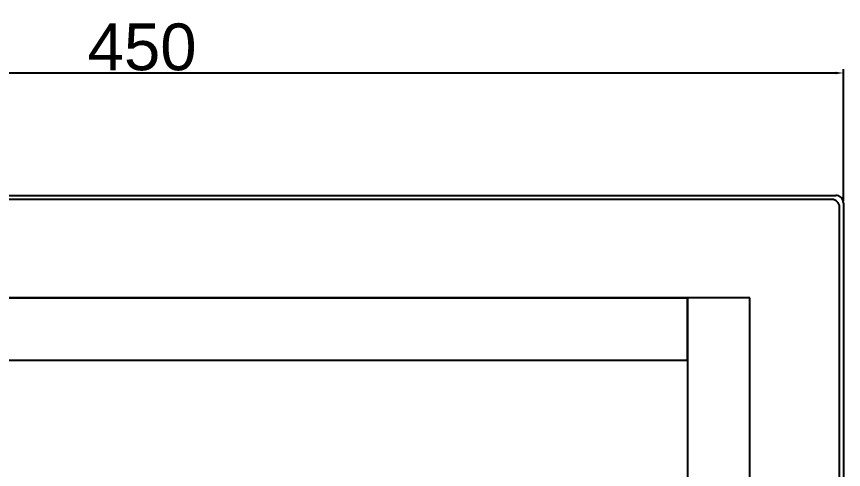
# Model space of a CAD drawing. Header units: millimetres. Extents: x 979 to 3414, y -1029 to 703.
# Drawn here: x 2127.1 to 2392.4, y 488 to 633.4 of the extents above; entities that cross this region are included whole.
import ezdxf

# ---------------------------------------------------------------- set-up
doc = ezdxf.new("R2010")
doc.units = ezdxf.units.MM
doc.styles.get("Standard").update_dxf_attribs({"font": 'arial.ttf'})
doc.dimstyles.new('ISO-25', dxfattribs={"dimtxt": 2.5, "dimasz": 2.5, "dimexe": 1.25, "dimexo": 0.625, "dimtad": 1, "dimtxsty": 'Standard', "dimcen": 2.5, "dimadec": 0, "dimazin": 0, "dimtfac": 1, "dimtmove": 0, "dimatfit": 3, "dimfxl": 1, "dimarcsym": 0})

# ---------------------------------------------------------------- blocks, each defined once
blk = doc.blocks.new('*D21')
at = {"color": 0, "lineweight": -2, "transparency": 16777216}
for p, q in [((1942.42, 574.09), (1942.42, 616.5)), ((2392.42, 574.09), (2392.42, 616.5)), ((1944.92, 615.25), (2389.92, 615.25))]:
    blk.add_line(p, q, dxfattribs=at)
at = {"color": 0, "transparency": 16777216}
for points in [[(1944.92, 615.66), (1944.92, 614.83), (1942.42, 615.25)], [(2389.92, 615.66), (2389.92, 614.83), (2392.42, 615.25)]]:
    blk.add_solid(points, dxfattribs=at)
at = {"layer": 'Defpoints', "color": 0, "transparency": 16777216}
for p in [(2392.42, 615.25), (1942.42, 573.47), (2392.42, 573.47)]:
    blk.add_point(p, dxfattribs=at)
at = {"color": 0, "transparency": 16777216, "insert": (2167.42, 623.53), "char_height": 15, "attachment_point": 5}
blk.add_mtext('450', dxfattribs=at)

msp = doc.modelspace()

# ---------------------------------------------------------------- linework, layer by layer
for p, q in [((1944.916, 575.967), (2389.916, 575.967)), ((2388.673, 574.667), (1946.216, 574.667)), ((2392.416, 573.467), (2392.416, 278.467)), ((2391.173, 279.767), (2391.173, 572.167)), ((1972.416, 543.067), (2342.416, 543.067))]:
    msp.add_line(p, q)
for points in [[(1972.416, 543.067), (1972.416, 523.067), (2342.416, 523.067), (2342.416, 543.067), (1972.416, 543.067)], [(2362.416, 543.067), (2342.416, 543.067), (2342.416, 309.142), (2362.416, 309.142), (2362.416, 543.067)]]:
    msp.add_lwpolyline(points)
for centre in [(2389.916, 573.467), (2388.673, 572.167)]:
    msp.add_arc(centre, 2.5, 0, 90)

# ---------------------------------------------------------------- dimensions: what is measured, and where the dimension line sits
dim = msp.add_linear_dim(base=(2392.416, 615.246), p1=(1942.416, 573.467), p2=(2392.416, 573.467), dimstyle='ISO-25', override={"dimtxt": 15})
dim.commit()
dim.dimension.update_dxf_attribs({"geometry": '*D21', "text_midpoint": (2167.416, 623.529)})

doc.saveas('drawing.dxf')
